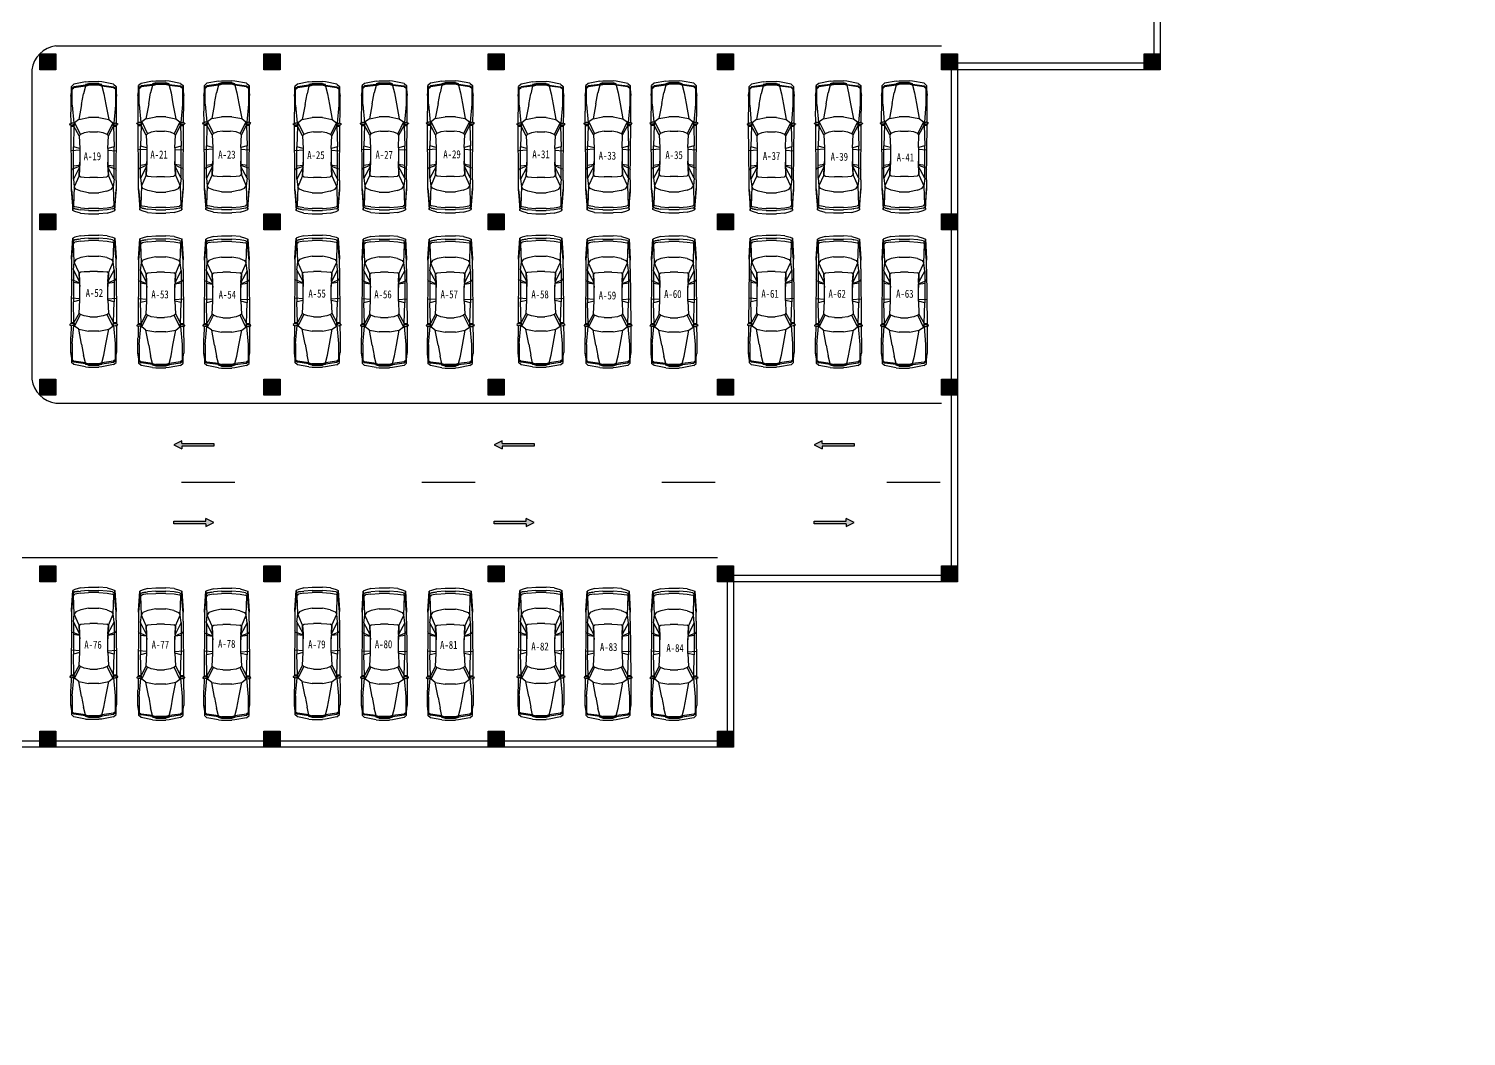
# Model space of a CAD drawing. Extents: x -266505272703 to 7385419, y -354256 to 107640740655.
# Drawn here: x 3509185 to 3563073, y -252008 to -214242 of the extents above; entities that cross this region are included whole.
import ezdxf

# ---------------------------------------------------------------- set-up
doc = ezdxf.new("R2010")
doc.units = 0
doc.header["$LTSCALE"] = 1000
for name, color, linetype in [('jb1', 42, 'Continuous'), ('PUB_TEXT', 7, 'Continuous'), ('QC', 8, 'Continuous'), ('ROOF', 4, 'Continuous'), ('图框', 6, 'Continuous'), ('红线', 1, 'Continuous')]:
    doc.layers.add(name, color=color, linetype=linetype)
doc.styles.get("Standard").update_dxf_attribs({"font": 'rs.shx', "bigfont": 'hztxt.shx'})
doc.styles.add('STYLE2', font='NSimSun.ttf', dxfattribs={"width": 0.8})

# ---------------------------------------------------------------- blocks, each defined once
blk = doc.blocks.new('M_F27')
for p, q in [((-2489, 522), (-2426, 736)), ((-2426, 736), (-2389, 824)), ((-2389, 824), (-1610, 874)), ((-2389, 824), (-1560, 874)), ((-2264, 812), (-2389, 824)), ((-2326, 736), (-2364, 522)), ((-2326, 736), (-2351, 596)), ((-2351, 594), (-2351, 596)), ((-2326, 736), (-2288, 811)), ((-2200, 786), (-2288, 811)), ((-2276, 522), (-2238, 736)), ((-2200, 786), (-2238, 736)), ((-1560, 874), (-2212, 815)), ((-2208, 815), (-2211, 814)), ((-1660, 862), (-2208, 815)), ((-1446, 761), (-2200, 786)), ((-1560, 874), (-1660, 862)), ((-1622, 510), (-1547, 698)), ((-1617, 869), (-1620, 866)), ((-1208, 874), (-1610, 874)), ((-1547, 698), (-1446, 761)), ((-1145, 799), (-1446, 761)), ((-1019, 572), (-1446, 761)), ((-1208, 874), (980, 889)), ((-1145, 799), (-682, 557)), ((-1145, 799), (124, 799)), ((-1019, 572), (-1057, 510)), ((-680, 556), (-1019, 572)), ((-1019, 572), (-479, 547)), ((-743, 849), (-793, 874)), ((-730, 799), (-743, 849)), ((-630, 555), (-730, 799)), ((-642, 799), (-605, 554)), ((-2, 547), (-27, 877)), ((124, 799), (61, 547)), ((61, 547), (564, 572)), ((941, 773), (124, 799)), ((564, 572), (941, 773)), ((564, 572), (614, 522)), ((1079, 748), (614, 522)), ((941, 773), (941, 874)), ((983, 777), (941, 773)), ((941, 773), (987, 765)), ((980, 902), (995, 790)), ((980, 790), (980, 898)), ((995, 790), (980, 790)), ((980, 790), (992, 746)), ((984, 905), (1020, 939)), ((992, 746), (1021, 747)), ((995, 790), (1022, 746)), ((1022, 748), (995, 790)), ((1021, 747), (1022, 748)), ((1053, 768), (1022, 746)), ((1036, 935), (1062, 857)), ((1036, 756), (1079, 748)), ((1051, 889), (1497, 893)), ((1057, 776), (1062, 857)), ((1770, 849), (1058, 784)), ((1204, 585), (1079, 748)), ((1795, 472), (1204, 585)), ((1280, 196), (1204, 585)), ((1506, 899), (2121, 899)), ((2461, 849), (1770, 849)), ((2272, 876), (2121, 899)), ((2272, 876), (2272, 874)), ((2437, 851), (2272, 876)), ((2511, 874), (2287, 874)), ((2398, 849), (2461, 773)), ((2437, 850), (2433, 851)), ((2498, 773), (2436, 849)), ((2511, 874), (2450, 850)), ((2461, 773), (2523, 321)), ((2561, 321), (2498, 773)), ((2599, 773), (2511, 874)), ((2599, 773), (2687, 321)), ((-2489, 522), (-2514, 196)), ((-2514, -206), (-2514, 196)), ((-2364, 522), (-2389, 196)), ((-2389, -206), (-2389, 196)), ((-2301, 196), (-2276, 522)), ((-2301, 196), (-2301, -206)), ((-1622, 510), (-1685, 196)), ((-1685, -206), (-1685, 196)), ((-1082, 145), (-1070, 371)), ((-1082, 145), (-1082, -156)), ((-1070, 371), (-1057, 510)), ((-680, 556), (-630, 555)), ((-605, 554), (-630, 555)), ((-479, 547), (-605, 554)), ((61, 547), (-479, 547)), ((614, 522), (677, 371)), ((677, 371), (714, 145)), ((714, -156), (714, 145)), ((1280, 196), (1280, -206)), ((2222, 397), (1795, 472)), ((2523, 321), (2222, 397)), ((2523, 321), (2586, 321)), ((2523, 321), (2561, 196)), ((2580, 196), (2542, 321)), ((2561, 196), (2561, -206)), ((2611, 196), (2574, 321)), ((2580, 321), (2618, 196)), ((2580, 196), (2580, -206)), ((2611, 196), (2611, -206)), ((2618, -206), (2618, 196)), ((2687, 321), (2699, 196)), ((2699, -206), (2699, 196)), ((-2489, -533), (-2514, -206)), ((-2489, -533), (-2426, -747)), ((-2389, -206), (-2364, -533)), ((-2326, -747), (-2364, -533)), ((-2276, -533), (-2301, -206)), ((-2276, -533), (-2238, -747)), ((-1685, -206), (-1622, -520)), ((-1622, -520), (-1547, -709)), ((-1070, -382), (-1082, -156)), ((-1057, -520), (-1070, -382)), ((-1019, -583), (-1057, -520)), ((-479, -558), (-1019, -583)), ((-1019, -583), (-680, -567)), ((-730, -809), (-630, -566)), ((-680, -567), (-682, -568)), ((-680, -567), (-630, -566)), ((-605, -565), (-642, -809)), ((-630, -566), (-605, -565)), ((-605, -565), (-479, -558)), ((61, -558), (-479, -558)), ((-2, -558), (-27, -884)), ((61, -558), (124, -809)), ((564, -583), (61, -558)), ((614, -533), (564, -583)), ((677, -382), (614, -533)), ((1079, -759), (614, -533)), ((714, -156), (677, -382)), ((1204, -596), (1280, -206)), ((1795, -483), (1204, -596)), ((1795, -483), (2222, -407)), ((2523, -332), (2222, -407)), ((2523, -332), (2461, -784)), ((2561, -332), (2498, -784)), ((2523, -332), (2561, -206)), ((2586, -332), (2523, -332)), ((2580, -206), (2542, -332)), ((2618, -6), (2561, -6)), ((2574, -332), (2611, -206)), ((2618, -206), (2580, -332)), ((2687, -332), (2599, -784)), ((2687, -332), (2699, -206)), ((-2426, -747), (-2389, -835)), ((-2389, -835), (-2264, -823)), ((-1560, -885), (-2389, -835)), ((-1610, -885), (-2389, -835)), ((-2351, -607), (-2351, -605)), ((-2351, -607), (-2326, -747)), ((-2326, -747), (-2288, -822)), ((-2288, -822), (-2200, -797)), ((-2200, -797), (-2238, -747)), ((-2212, -826), (-1560, -885)), ((-2208, -826), (-2211, -825)), ((-1660, -872), (-2208, -826)), ((-1446, -772), (-2200, -797)), ((-1560, -885), (-1660, -872)), ((-1621, -877), (-1617, -880)), ((-1610, -885), (-1208, -885)), ((-1547, -709), (-1446, -772)), ((-1019, -583), (-1446, -772)), ((-1145, -809), (-1446, -772)), ((-1208, -885), (980, -900)), ((-682, -568), (-1145, -809)), ((-1145, -809), (124, -809)), ((-743, -860), (-793, -885)), ((-743, -860), (-730, -809)), ((941, -784), (124, -809)), ((564, -583), (941, -784)), ((987, -776), (941, -784)), ((983, -788), (941, -784)), ((941, -885), (941, -784)), ((992, -757), (980, -800)), ((995, -800), (980, -800)), ((995, -800), (980, -913)), ((980, -909), (980, -800)), ((984, -916), (1020, -950)), ((992, -757), (1021, -758)), ((995, -800), (1022, -757)), ((1022, -758), (995, -800)), ((1021, -758), (1022, -758)), ((1022, -757), (1053, -779)), ((1036, -767), (1079, -759)), ((1036, -946), (1062, -867)), ((1051, -901), (1497, -904)), ((1057, -787), (1062, -867)), ((1770, -860), (1058, -795)), ((1204, -596), (1079, -759)), ((2121, -910), (1506, -910)), ((1770, -860), (2461, -860)), ((2121, -910), (2272, -887)), ((2270, -887), (2121, -910)), ((2437, -861), (2272, -887)), ((2272, -885), (2272, -887)), ((2285, -885), (2511, -885)), ((2398, -860), (2461, -784)), ((2436, -860), (2498, -784)), ((2437, -861), (2436, -860)), ((2450, -861), (2511, -885)), ((2599, -784), (2511, -885))]:
    blk.add_line(p, q)
for centre, start, end in [((990, 898), 132.965, 179.7454), ((1027, 932), 18.1573, 132.965), ((1047, 776), 305.1542, 356.8636), ((990, -909), 180.2546, 227.035), ((1027, -942), 227.035, 341.8427), ((1047, -787), 3.1798, 54.8458)]:
    blk.add_arc(centre, 10, start, end)
at = {"width": 0.8, "flags": 9}
for tag in ['XSIZE', 'YSIZE']:
    blk.add_attdef(tag, (0, 0), '', height=0.5, dxfattribs=at)

msp = doc.modelspace()

# ---------------------------------------------------------------- hatches: boundary and pattern name
at = {"layer": 'jb1', "linetype": 'ByBlock'}
h = msp.add_hatch(color=256, dxfattribs=at)
h.paths.add_polyline_path([(3207028, 61244), (3207028, -349256), (3784028, -349256), (3784028, 61244)], flags=16)
h.paths.add_polyline_path([(3194528, -354256), (3194528, 66244), (3789028, 66244), (3789028, -354256)])
h.paths.add_polyline_path([(3205987, -18360), (3205987, -12971), (3203126, -12971), (3203126, -18360)], flags=24)
h.paths.add_polyline_path([(3201099, -18348), (3201099, -12948), (3198270, -12948), (3198270, -18348)], flags=24)
edge = h.paths.add_edge_path(flags=16)
edge.add_line((3207028, 61244), (3197028, 61244))
edge.add_line((3197028, 61244), (3197028, -23256))
edge.add_line((3197028, -23256), (3207028, -23256))
edge = h.paths.add_edge_path(flags=16)
edge.add_line((3202028, 61244), (3202028, -18256))
h.paths.add_polyline_path([(3201021, -22371), (3201021, -20286), (3198223, -20286), (3198223, -22371)], flags=24)
h.paths.add_polyline_path([(3205457, -22424), (3205457, -20318), (3202722, -20318), (3202722, -22424)], flags=24)
edge = h.paths.add_edge_path(flags=0)
edge.add_line((3197028, -18256), (3207028, -18256))
edge = h.paths.add_edge_path(flags=0)
edge.add_line((3197028, -10756), (3207028, -10756))
edge = h.paths.add_edge_path(flags=0)
edge.add_line((3197028, 744), (3207028, 744))
h.paths.add_polyline_path([(3205940, 8359), (3205940, 13623), (3203017, 13623), (3203017, 8359)], flags=24)
h.paths.add_polyline_path([(3200990, 8419), (3200990, 12965), (3198161, 12965), (3198161, 8419)], flags=24)
edge = h.paths.add_edge_path(flags=0)
edge.add_line((3197028, 8244), (3207028, 8244))
edge = h.paths.add_edge_path(flags=0)
edge.add_line((3197028, 15744), (3207028, 15744))
h.paths.add_polyline_path([(3201180, 34865), (3201180, 40170), (3198382, 40170), (3198382, 34865)], flags=24)
h.paths.add_polyline_path([(3205969, 34786), (3205969, 39997), (3203329, 39997), (3203329, 34786)], flags=24)
edge = h.paths.add_edge_path(flags=0)
edge.add_line((3197028, 27244), (3207028, 27244))
edge = h.paths.add_edge_path(flags=0)
edge.add_line((3197028, 34744), (3207028, 34744))
edge = h.paths.add_edge_path(flags=0)
edge.add_line((3197028, 42244), (3207028, 42244))
edge = h.paths.add_edge_path(flags=0)
edge.add_line((3197028, 53744), (3207028, 53744))
edge = h.paths.add_edge_path(flags=0)
edge.add_line((3504528, -349256), (3504528, -335256))
edge.add_line((3504528, -335256), (3784028, -335256))
edge = h.paths.add_edge_path(flags=0)
edge.add_line((3580028, -344756), (3670028, -344756))
edge = h.paths.add_edge_path(flags=0)
edge.add_line((3580028, -340256), (3670028, -340256))
h.paths.add_polyline_path([(3580921, -339322), (3586279, -339322), (3586279, -336555), (3580921, -336555)], flags=8)
h.paths.add_polyline_path([(3581167, -348327), (3586242, -348327), (3586242, -345529), (3581167, -345529)], flags=8)
edge = h.paths.add_edge_path(flags=0)
edge.add_line((3511834, -341564), (3511834, -341020))
edge = h.paths.add_edge_path(flags=0)
edge.add_line((3518840, -341020), (3518840, -341564))
edge = h.paths.add_edge_path(flags=0)
edge.add_line((3517008, -341564), (3517008, -341020))
edge = h.paths.add_edge_path(flags=0)
edge.add_arc((3515337, -341290), 439, 0, 360)
edge = h.paths.add_edge_path(flags=0)
edge.add_arc((3515337, -341290), 952, 0, 360)
edge = h.paths.add_edge_path(flags=0)
edge.add_line((3513691, -341020), (3513691, -341564))
edge = h.paths.add_edge_path(flags=0)
edge.add_line((3580028, -349256), (3580028, -335256))
h.paths.add_polyline_path([(3528821, -347040), (3562658, -347040), (3562658, -344592), (3528821, -344592)], flags=8)
edge = h.paths.add_edge_path(flags=0)
edge.add_arc((3514570, -346293), 254, 23.8671, 164.0253)
edge = h.paths.add_edge_path(flags=0)
edge.add_line((3514326, -346552), (3514326, -346775))
edge.add_line((3514326, -346775), (3514216, -346775))
edge.add_line((3514216, -346775), (3514216, -346328))
edge = h.paths.add_edge_path(flags=0)
edge.add_line((3514216, -346258), (3514216, -345945))
edge.add_line((3514216, -345945), (3514326, -345945))
edge.add_line((3514326, -345945), (3514326, -346034))
edge = h.paths.add_edge_path(flags=0)
edge.add_line((3513019, -343617), (3515077, -343617))
edge = h.paths.add_edge_path(flags=0)
edge.add_line((3515077, -344162), (3513019, -344162))
edge = h.paths.add_edge_path(flags=0)
edge.add_line((3513019, -341564), (3513019, -343617))
edge = h.paths.add_edge_path(flags=0)
edge.add_line((3512499, -343617), (3512499, -341564))
edge = h.paths.add_edge_path(flags=0)
edge.add_line((3513019, -344830), (3512499, -344830))
h.paths.add_polyline_path([(3512811, -345945), (3512918, -345945), (3512918, -346778), (3512811, -346778)], flags=0)
h.paths.add_polyline_path([(3512802, -345680), (3512915, -345680), (3512915, -345855), (3512802, -345855)], flags=0)
edge = h.paths.add_edge_path(flags=0)
edge.add_line((3512499, -344830), (3512499, -344162))
edge = h.paths.add_edge_path(flags=0)
edge.add_line((3511834, -343617), (3512499, -343617))
edge = h.paths.add_edge_path(flags=0)
edge.add_line((3511834, -344162), (3511834, -343617))
edge = h.paths.add_edge_path(flags=0)
edge.add_line((3512499, -344162), (3511834, -344162))
edge = h.paths.add_edge_path(flags=0)
edge.add_line((3512484, -346058), (3512484, -346775))
edge.add_line((3512484, -346775), (3512370, -346775))
edge.add_line((3512370, -346775), (3512370, -346058))
edge = h.paths.add_edge_path(flags=0)
edge.add_line((3512370, -346058), (3512213, -346058))
edge.add_line((3512213, -346058), (3512213, -345948))
edge.add_line((3512213, -345948), (3512370, -345948))
edge = h.paths.add_edge_path(flags=0)
edge.add_line((3512370, -345948), (3512370, -345683))
edge.add_line((3512370, -345683), (3512484, -345683))
edge.add_line((3512484, -345683), (3512484, -345948))
edge = h.paths.add_edge_path(flags=0)
edge.add_line((3512484, -345948), (3512641, -345948))
edge.add_line((3512641, -345948), (3512641, -346058))
edge.add_line((3512641, -346058), (3512484, -346058))
edge = h.paths.add_edge_path(flags=0)
edge.add_line((3513019, -344162), (3513019, -344830))
edge = h.paths.add_edge_path(flags=0)
edge.add_arc((3514570, -346293), 356, 174.3933, 185.6067)
edge = h.paths.add_edge_path(flags=0)
edge.add_arc((3513552, -346367), 312, 10.9739, 349.0261)
edge = h.paths.add_edge_path(flags=0)
edge.add_line((3513859, -346308), (3513859, -346427))
edge = h.paths.add_edge_path(flags=0)
edge.add_arc((3513552, -346367), 428, 44.2885, 315.7115)
edge = h.paths.add_edge_path(flags=0)
edge.add_line((3513859, -346068), (3513859, -345945))
edge.add_line((3513859, -345945), (3513978, -345945))
edge.add_line((3513978, -345945), (3513978, -346781))
edge.add_line((3513978, -346781), (3513859, -346781))
edge.add_line((3513859, -346781), (3513859, -346666))
edge = h.paths.add_edge_path(flags=0)
edge.add_line((3512499, -341564), (3511834, -341564))
edge = h.paths.add_edge_path(flags=0)
edge.add_line((3513691, -341564), (3513019, -341564))
edge = h.paths.add_edge_path(flags=0)
edge.add_line((3518197, -341564), (3518197, -343617))
edge = h.paths.add_edge_path(flags=0)
edge.add_line((3517677, -343617), (3517677, -341564))
edge = h.paths.add_edge_path(flags=0)
edge.add_line((3518865, -344162), (3518197, -344162))
edge = h.paths.add_edge_path(flags=0)
edge.add_line((3518197, -343617), (3518865, -343617))
edge = h.paths.add_edge_path(flags=0)
edge.add_line((3518197, -344162), (3518197, -344830))
edge = h.paths.add_edge_path(flags=0)
edge.add_line((3518865, -343617), (3518865, -344162))
edge = h.paths.add_edge_path(flags=0)
edge.add_line((3515597, -342974), (3515597, -343617))
edge = h.paths.add_edge_path(flags=0)
edge.add_line((3515077, -342974), (3515597, -342974))
edge = h.paths.add_edge_path(flags=0)
edge.add_line((3515077, -343617), (3515077, -342974))
edge = h.paths.add_edge_path(flags=0)
edge.add_line((3515597, -343617), (3517677, -343617))
edge = h.paths.add_edge_path(flags=0)
edge.add_line((3517677, -344830), (3517677, -344162))
edge = h.paths.add_edge_path(flags=0)
edge.add_line((3517677, -344162), (3515597, -344162))
edge = h.paths.add_edge_path(flags=0)
edge.add_line((3515077, -344805), (3515077, -344162))
edge = h.paths.add_edge_path(flags=0)
edge.add_line((3515597, -344805), (3515077, -344805))
edge = h.paths.add_edge_path(flags=0)
edge.add_line((3515597, -344162), (3515597, -344805))
edge = h.paths.add_edge_path(flags=0)
edge.add_line((3518197, -344830), (3517677, -344830))
edge = h.paths.add_edge_path(flags=0)
edge.add_arc((3518301, -346289), 254, 23.8671, 164.0253)
edge = h.paths.add_edge_path(flags=0)
edge.add_line((3518057, -346219), (3518057, -346359))
edge = h.paths.add_edge_path(flags=0)
edge.add_line((3518057, -346359), (3518057, -346548))
edge = h.paths.add_edge_path(flags=0)
edge.add_line((3518057, -346548), (3518057, -346771))
edge.add_line((3518057, -346771), (3517947, -346771))
edge.add_line((3517947, -346771), (3517947, -346324))
edge = h.paths.add_edge_path(flags=0)
edge.add_arc((3518301, -346289), 356, 174.3933, 185.6067)
edge = h.paths.add_edge_path(flags=0)
edge.add_line((3517947, -346255), (3517947, -345941))
edge.add_line((3517947, -345941), (3518057, -345941))
edge.add_line((3518057, -345941), (3518057, -346030))
edge = h.paths.add_edge_path(flags=0)
edge.add_arc((3518301, -346289), 356, 11.9054, 133.2969)
edge = h.paths.add_edge_path(flags=0)
edge.add_line((3518649, -346216), (3518649, -346771))
edge.add_line((3518649, -346771), (3518533, -346771))
edge.add_line((3518533, -346771), (3518533, -346559))
edge = h.paths.add_edge_path(flags=0)
edge.add_line((3518533, -346392), (3518533, -346559))
edge = h.paths.add_edge_path(flags=0)
edge.add_line((3518533, -346392), (3518533, -346187))
edge = h.paths.add_edge_path(flags=0)
edge.add_arc((3517283, -346363), 312, 10.9739, 349.0261)
edge = h.paths.add_edge_path(flags=0)
edge.add_line((3517590, -346304), (3517590, -346423))
edge = h.paths.add_edge_path(flags=0)
edge.add_arc((3517283, -346363), 428, 44.2885, 315.7115)
edge = h.paths.add_edge_path(flags=0)
edge.add_line((3517590, -346064), (3517590, -345941))
edge.add_line((3517590, -345941), (3517709, -345941))
edge.add_line((3517709, -345941), (3517709, -346777))
edge.add_line((3517709, -346777), (3517590, -346777))
edge.add_line((3517590, -346777), (3517590, -346663))
edge = h.paths.add_edge_path(flags=0)
edge.add_line((3516060, -346333), (3516060, -346166))
edge = h.paths.add_edge_path(flags=0)
edge.add_line((3516060, -346333), (3516060, -346538))
edge = h.paths.add_edge_path(flags=0)
edge.add_arc((3516292, -346436), 254, 203.8671, 344.0253)
edge = h.paths.add_edge_path(flags=0)
edge.add_line((3516537, -346505), (3516537, -346366))
edge = h.paths.add_edge_path(flags=0)
edge.add_line((3516537, -346366), (3516537, -346176))
edge = h.paths.add_edge_path(flags=0)
edge.add_line((3516537, -346176), (3516537, -345954))
edge.add_line((3516537, -345954), (3516647, -345954))
edge.add_line((3516647, -345954), (3516647, -346401))
edge = h.paths.add_edge_path(flags=0)
edge.add_arc((3516292, -346436), 356, 354.3933, 365.6067)
edge = h.paths.add_edge_path(flags=0)
edge.add_line((3516647, -346470), (3516647, -346784))
edge.add_line((3516647, -346784), (3516537, -346784))
edge.add_line((3516537, -346784), (3516537, -346695))
edge = h.paths.add_edge_path(flags=0)
edge.add_arc((3516292, -346436), 356, 191.9054, 313.2969)
edge = h.paths.add_edge_path(flags=0)
edge.add_line((3515944, -346509), (3515944, -345954))
edge.add_line((3515944, -345954), (3516060, -345954))
edge.add_line((3516060, -345954), (3516060, -346166))
h.paths.add_polyline_path([(3515258, -347039), (3515371, -346773), (3515050, -345951), (3515179, -345951), (3515429, -346606), (3515696, -345947), (3515822, -345947), (3515379, -347039)], flags=0)
edge = h.paths.add_edge_path(flags=0)
edge.add_line((3514326, -346223), (3514326, -346363))
edge = h.paths.add_edge_path(flags=0)
edge.add_line((3514326, -346363), (3514326, -346552))
edge = h.paths.add_edge_path(flags=0)
edge.add_arc((3514570, -346293), 356, 11.9054, 133.2969)
edge = h.paths.add_edge_path(flags=0)
edge.add_line((3514918, -346220), (3514918, -346775))
edge.add_line((3514918, -346775), (3514802, -346775))
edge.add_line((3514802, -346775), (3514802, -346563))
edge = h.paths.add_edge_path(flags=0)
edge.add_line((3514802, -346396), (3514802, -346563))
edge = h.paths.add_edge_path(flags=0)
edge.add_line((3514802, -346396), (3514802, -346190))
edge = h.paths.add_edge_path(flags=0)
edge.add_line((3518840, -341564), (3518197, -341564))
edge = h.paths.add_edge_path(flags=0)
edge.add_line((3517677, -341564), (3517008, -341564))
h.paths.add_polyline_path([(3580874, -344098), (3586179, -344098), (3586179, -341300), (3580874, -341300)], flags=8)
edge = h.paths.add_edge_path(flags=0)
edge.add_line((3515077, -338991), (3513019, -338991))
edge = h.paths.add_edge_path(flags=0)
edge.add_line((3513019, -338447), (3515077, -338447))
edge = h.paths.add_edge_path(flags=0)
edge.add_line((3512499, -337779), (3513019, -337779))
edge = h.paths.add_edge_path(flags=0)
edge.add_line((3511834, -338447), (3512499, -338447))
edge = h.paths.add_edge_path(flags=0)
edge.add_line((3511834, -338991), (3511834, -338447))
edge = h.paths.add_edge_path(flags=0)
edge.add_line((3512499, -338991), (3511834, -338991))
edge = h.paths.add_edge_path(flags=0)
edge.add_line((3512499, -338447), (3512499, -337779))
edge = h.paths.add_edge_path(flags=0)
edge.add_line((3511834, -341020), (3512499, -341020))
edge = h.paths.add_edge_path(flags=0)
edge.add_line((3512499, -341020), (3512499, -338991))
edge = h.paths.add_edge_path(flags=0)
edge.add_line((3513019, -337779), (3513019, -338447))
edge = h.paths.add_edge_path(flags=0)
edge.add_line((3513019, -341020), (3513691, -341020))
edge = h.paths.add_edge_path(flags=0)
edge.add_line((3513019, -338991), (3513019, -341020))
edge = h.paths.add_edge_path(flags=0)
edge.add_line((3518865, -338991), (3518197, -338991))
edge = h.paths.add_edge_path(flags=0)
edge.add_line((3518197, -338447), (3518865, -338447))
edge = h.paths.add_edge_path(flags=0)
edge.add_line((3518197, -337779), (3518197, -338447))
edge = h.paths.add_edge_path(flags=0)
edge.add_line((3518865, -338447), (3518865, -338991))
edge = h.paths.add_edge_path(flags=0)
edge.add_line((3517677, -338991), (3515622, -338991))
edge = h.paths.add_edge_path(flags=0)
edge.add_line((3515077, -339634), (3515077, -338991))
edge = h.paths.add_edge_path(flags=0)
edge.add_line((3515622, -339634), (3515077, -339634))
edge = h.paths.add_edge_path(flags=0)
edge.add_line((3515622, -338991), (3515622, -339634))
edge = h.paths.add_edge_path(flags=0)
edge.add_line((3515622, -337804), (3515622, -338447))
edge = h.paths.add_edge_path(flags=0)
edge.add_line((3515077, -337804), (3515622, -337804))
edge = h.paths.add_edge_path(flags=0)
edge.add_line((3515077, -338447), (3515077, -337804))
edge = h.paths.add_edge_path(flags=0)
edge.add_line((3515622, -338447), (3517677, -338447))
edge = h.paths.add_edge_path(flags=0)
edge.add_line((3517677, -338447), (3517677, -337779))
edge = h.paths.add_edge_path(flags=0)
edge.add_line((3517677, -337779), (3518197, -337779))
edge = h.paths.add_edge_path(flags=0)
edge.add_line((3518197, -341020), (3518840, -341020))
edge = h.paths.add_edge_path(flags=0)
edge.add_line((3517008, -341020), (3517677, -341020))
edge = h.paths.add_edge_path(flags=0)
edge.add_line((3517677, -341020), (3517677, -338991))
edge = h.paths.add_edge_path(flags=0)
edge.add_line((3518197, -338991), (3518197, -341020))
h.paths.add_polyline_path([(3748525, -351778), (3760192, -351778), (3760192, -349903), (3748525, -349903)], flags=24)
edge = h.paths.add_edge_path(flags=0)
edge.add_line((3710028, -342256), (3784028, -342256))
edge = h.paths.add_edge_path(flags=0)
edge.add_line((3601028, -335256), (3601028, -349256))
edge = h.paths.add_edge_path(flags=0)
edge.add_line((3589528, -335256), (3589528, -349256))
edge = h.paths.add_edge_path(flags=0)
edge.add_line((3612528, -335256), (3612528, -349256))
edge = h.paths.add_edge_path(flags=0)
edge.add_line((3624028, -335256), (3624028, -349256))
edge = h.paths.add_edge_path(flags=0)
edge.add_line((3647028, -335256), (3647028, -349256))
edge = h.paths.add_edge_path(flags=0)
edge.add_line((3635528, -335256), (3635528, -349256))
edge = h.paths.add_edge_path(flags=0)
edge.add_line((3658528, -335256), (3658528, -349256))
edge = h.paths.add_edge_path(flags=0)
edge.add_line((3670028, -335256), (3670028, -349256))
h.paths.add_polyline_path([(3711053, -341578), (3716432, -341578), (3716432, -338749), (3711053, -338749)], flags=8)
edge = h.paths.add_edge_path(flags=0)
edge.add_line((3710028, -335256), (3710028, -349256))
edge = h.paths.add_edge_path(flags=0)
edge.add_line((3720028, -335256), (3720028, -349256))
h.paths.add_polyline_path([(3711079, -345640), (3716406, -345640), (3716406, -342968), (3711079, -342968)], flags=8)
h.paths.add_polyline_path([(3711053, -348311), (3716432, -348311), (3716432, -345482), (3711053, -345482)], flags=8)
h.paths.add_polyline_path([(3624911, -339311), (3632210, -339311), (3632210, -336482), (3624911, -336482)], flags=8)
h.paths.add_polyline_path([(3602005, -339364), (3609221, -339364), (3609221, -336472), (3602005, -336472)], flags=8)
h.paths.add_polyline_path([(3590516, -339353), (3597689, -339353), (3597689, -336524), (3590516, -336524)], flags=8)
h.paths.add_polyline_path([(3613157, -339384), (3619486, -339384), (3619486, -336493), (3613157, -336493)], flags=8)
h.paths.add_polyline_path([(3647932, -339290), (3655148, -339290), (3655148, -336587), (3647932, -336587)], flags=8)
h.paths.add_polyline_path([(3636077, -339384), (3642406, -339384), (3642406, -336493), (3636077, -336493)], flags=8)
h.paths.add_polyline_path([(3659500, -339327), (3666558, -339327), (3666558, -336529), (3659500, -336529)], flags=8)
h.paths.add_polyline_path([(3711074, -338940), (3716222, -338940), (3716222, -336236), (3711074, -336236)], flags=8)
edge = h.paths.add_edge_path(flags=0)
edge.add_line((3760028, -335256), (3760028, -349256))
edge = h.paths.add_edge_path(flags=0)
edge.add_line((3770028, -335256), (3770028, -349256))
h.paths.add_polyline_path([(3761611, -342149), (3766706, -342149), (3766706, -339414), (3761611, -339414)], flags=8)
h.paths.add_polyline_path([(3768122, -351862), (3777724, -351862), (3777724, -349980), (3768122, -349980)], flags=24)
edge = h.paths.add_edge_path(flags=0)
edge.add_line((3760028, -345756), (3784028, -345756))
h.paths.add_polyline_path([(3761437, -348959), (3766512, -348959), (3766512, -346162), (3761437, -346162)], flags=8)
h.paths.add_polyline_path([(3761482, -345773), (3766693, -345773), (3766693, -342881), (3761482, -342881)], flags=8)
edge = h.paths.add_edge_path(flags=0)
edge.add_line((3760028, -338756), (3784028, -338756))
h.paths.add_polyline_path([(3761355, -338711), (3766723, -338711), (3766723, -335787), (3761355, -335787)], flags=8)
h.paths.add_polyline_path([(3732909, -341175), (3744153, -341175), (3744153, -336791), (3732909, -336791)], flags=8)
h.paths.add_polyline_path([(3774282, -341950), (3776471, -341950), (3776471, -339865), (3774282, -339865)], flags=8)
h.paths.add_polyline_path([(3681133, -345871), (3701185, -345871), (3701185, -340511), (3681133, -340511)], flags=8)
h.paths.add_polyline_path([(3444535, -317388), (3497618, -317388), (3497618, -307471), (3444535, -307471)], flags=8)
for points in [[(3509603, -215778), (3510205, -215778), (3510205, -215177), (3509603, -215177)], [(3518003, -215778), (3518605, -215778), (3518605, -215177), (3518003, -215177)], [(3526404, -215778), (3527005, -215778), (3527005, -215177), (3526404, -215177)], [(3535004, -215777), (3535605, -215777), (3535605, -215177), (3535004, -215177)], [(3543404, -215777), (3544005, -215777), (3544005, -215177), (3543404, -215177)], [(3551003, -215777), (3551604, -215777), (3551604, -215177), (3551003, -215177)], [(3509603, -221778), (3510205, -221778), (3510205, -221177), (3509603, -221177)], [(3518003, -221778), (3518605, -221778), (3518605, -221177), (3518003, -221177)], [(3526404, -221778), (3527005, -221778), (3527005, -221177), (3526404, -221177)], [(3535004, -221777), (3535605, -221777), (3535605, -221177), (3535004, -221177)], [(3543404, -221777), (3544005, -221777), (3544005, -221177), (3543404, -221177)], [(3509604, -227978), (3510205, -227978), (3510205, -227377), (3509604, -227377)], [(3518004, -227978), (3518605, -227978), (3518605, -227377), (3518004, -227377)], [(3526404, -227978), (3527005, -227978), (3527005, -227377), (3526404, -227377)], [(3535004, -227977), (3535605, -227977), (3535605, -227377), (3535004, -227377)], [(3543404, -227977), (3544005, -227977), (3544005, -227377), (3543404, -227377)], [(3509604, -234978), (3510205, -234978), (3510205, -234377), (3509604, -234377)], [(3518004, -234978), (3518605, -234978), (3518605, -234377), (3518004, -234377)], [(3526404, -234978), (3527005, -234978), (3527005, -234377), (3526404, -234377)], [(3535004, -234977), (3535605, -234977), (3535605, -234377), (3535004, -234377)], [(3543404, -234977), (3544005, -234977), (3544005, -234377), (3543404, -234377)], [(3509604, -241178), (3510205, -241178), (3510205, -240577), (3509604, -240577)], [(3518004, -241178), (3518605, -241178), (3518605, -240577), (3518004, -240577)], [(3526404, -241178), (3527005, -241178), (3527005, -240577), (3526404, -240577)], [(3535004, -241177), (3535605, -241177), (3535605, -240577), (3535004, -240577)]]:
    msp.add_hatch(color=256, dxfattribs=at).paths.add_polyline_path(points)
at = {"layer": '图框', "linetype": 'ByBlock'}
for points in [[(3514927, -229788), (3514927, -229688), (3514627, -229838), (3514927, -229988), (3514927, -229888), (3516127, -229888), (3516127, -229788)], [(3526927, -229788), (3526927, -229688), (3526627, -229838), (3526927, -229988), (3526927, -229888), (3528127, -229888), (3528127, -229788)], [(3538927, -229788), (3538927, -229688), (3538627, -229838), (3538927, -229988), (3538927, -229888), (3540127, -229888), (3540127, -229788)], [(3515827, -232796), (3515827, -232896), (3516127, -232746), (3515827, -232596), (3515827, -232696), (3514627, -232696), (3514627, -232796)], [(3527827, -232796), (3527827, -232896), (3528127, -232746), (3527827, -232596), (3527827, -232696), (3526627, -232696), (3526627, -232796)], [(3539827, -232796), (3539827, -232896), (3540127, -232746), (3539827, -232596), (3539827, -232696), (3538627, -232696), (3538627, -232796)]]:
    msp.add_hatch(color=256, dxfattribs=at).paths.add_polyline_path(points)

# ---------------------------------------------------------------- linework, layer by layer
at = {"layer": 'jb1', "linetype": 'ByBlock'}
for p, q in [((3551364, -208777), (3551364, -215177)), ((3551604, -208777), (3551604, -215177)), ((3551003, -215537), (3544005, -215537)), ((3543765, -215777), (3543765, -221177)), ((3551003, -215777), (3544005, -215777)), ((3544005, -215777), (3544005, -221177)), ((3543765, -221177), (3543766, -234377)), ((3544005, -221177), (3544005, -234377)), ((3543404, -234737), (3535605, -234737)), ((3535365, -234977), (3535365, -240577)), ((3543404, -234977), (3535605, -234977)), ((3535605, -234977), (3535605, -240577)), ((3535004, -241177), (3477405, -241178)), ((3501605, -240938), (3510205, -240938)), ((3510205, -240938), (3518605, -240938)), ((3518605, -240938), (3527005, -240938)), ((3527005, -240938), (3535004, -240938))]:
    msp.add_line(p, q, dxfattribs=at)
for points in [[(3509603, -215177), (3510205, -215177), (3510205, -215778), (3509603, -215778)], [(3509603, -215177), (3510205, -215177), (3510205, -215778), (3509603, -215778)], [(3518003, -215177), (3518605, -215177), (3518605, -215778), (3518003, -215778)], [(3518003, -215177), (3518605, -215177), (3518605, -215778), (3518003, -215778)], [(3526404, -215177), (3527005, -215177), (3527005, -215778), (3526404, -215778)], [(3526404, -215177), (3527005, -215177), (3527005, -215778), (3526404, -215778)], [(3535004, -215177), (3535605, -215177), (3535605, -215777), (3535004, -215777)], [(3535004, -215177), (3535605, -215177), (3535605, -215777), (3535004, -215777)], [(3543404, -215177), (3544005, -215177), (3544005, -215777), (3543404, -215777)], [(3543404, -215177), (3544005, -215177), (3544005, -215777), (3543404, -215777)], [(3551003, -215177), (3551604, -215177), (3551604, -215777), (3551003, -215777)], [(3551003, -215177), (3551604, -215177), (3551604, -215777), (3551003, -215777)], [(3509603, -221177), (3510205, -221177), (3510205, -221778), (3509603, -221778)], [(3509603, -221177), (3510205, -221177), (3510205, -221778), (3509603, -221778)], [(3518003, -221177), (3518605, -221177), (3518605, -221778), (3518003, -221778)], [(3518003, -221177), (3518605, -221177), (3518605, -221778), (3518003, -221778)], [(3526404, -221177), (3527005, -221177), (3527005, -221778), (3526404, -221778)], [(3526404, -221177), (3527005, -221177), (3527005, -221778), (3526404, -221778)], [(3535004, -221177), (3535605, -221177), (3535605, -221777), (3535004, -221777)], [(3535004, -221177), (3535605, -221177), (3535605, -221777), (3535004, -221777)], [(3543404, -221177), (3544005, -221177), (3544005, -221777), (3543404, -221777)], [(3543404, -221177), (3544005, -221177), (3544005, -221777), (3543404, -221777)], [(3509604, -227377), (3510205, -227377), (3510205, -227978), (3509604, -227978)], [(3509604, -227377), (3510205, -227377), (3510205, -227978), (3509604, -227978)], [(3518004, -227377), (3518605, -227377), (3518605, -227978), (3518004, -227978)], [(3518004, -227377), (3518605, -227377), (3518605, -227978), (3518004, -227978)], [(3526404, -227377), (3527005, -227377), (3527005, -227978), (3526404, -227978)], [(3526404, -227377), (3527005, -227377), (3527005, -227978), (3526404, -227978)], [(3535004, -227377), (3535605, -227377), (3535605, -227977), (3535004, -227977)], [(3535004, -227377), (3535605, -227377), (3535605, -227977), (3535004, -227977)], [(3543404, -227377), (3544005, -227377), (3544005, -227977), (3543404, -227977)], [(3543404, -227377), (3544005, -227377), (3544005, -227977), (3543404, -227977)], [(3509604, -234377), (3510205, -234377), (3510205, -234978), (3509604, -234978)], [(3509604, -234377), (3510205, -234377), (3510205, -234978), (3509604, -234978)], [(3518004, -234377), (3518605, -234377), (3518605, -234978), (3518004, -234978)], [(3518004, -234377), (3518605, -234377), (3518605, -234978), (3518004, -234978)], [(3526404, -234377), (3527005, -234377), (3527005, -234978), (3526404, -234978)], [(3526404, -234377), (3527005, -234377), (3527005, -234978), (3526404, -234978)], [(3535004, -234377), (3535605, -234377), (3535605, -234977), (3535004, -234977)], [(3535004, -234377), (3535605, -234377), (3535605, -234977), (3535004, -234977)], [(3543404, -234377), (3544005, -234377), (3544005, -234977), (3543404, -234977)], [(3543404, -234377), (3544005, -234377), (3544005, -234977), (3543404, -234977)], [(3509604, -240577), (3510205, -240577), (3510205, -241178), (3509604, -241178)], [(3509604, -240577), (3510205, -240577), (3510205, -241178), (3509604, -241178)], [(3518004, -240577), (3518605, -240577), (3518605, -241178), (3518004, -241178)], [(3518004, -240577), (3518605, -240577), (3518605, -241178), (3518004, -241178)], [(3526404, -240577), (3527005, -240577), (3527005, -241178), (3526404, -241178)], [(3526404, -240577), (3527005, -240577), (3527005, -241178), (3526404, -241178)], [(3535004, -240577), (3535605, -240577), (3535605, -241177), (3535004, -241177)], [(3535004, -240577), (3535605, -240577), (3535605, -241177), (3535004, -241177)]]:
    msp.add_lwpolyline(points, close=True, dxfattribs=at)
at = {"layer": 'ROOF', "linetype": 'ByBlock'}
msp.add_line((3544005, -215177), (3544005, -228177), dxfattribs=at)
at = {"layer": '图框', "linetype": 'ByBlock'}
for p, q in [((3514927, -229688), (3514627, -229838)), ((3514627, -229838), (3514927, -229988)), ((3514927, -229788), (3514927, -229688)), ((3514927, -229788), (3516127, -229788)), ((3516127, -229888), (3514927, -229888)), ((3514927, -229888), (3514927, -229988)), ((3516127, -229788), (3516127, -229888)), ((3526927, -229688), (3526627, -229838)), ((3526627, -229838), (3526927, -229988)), ((3526927, -229788), (3526927, -229688)), ((3526927, -229788), (3528127, -229788)), ((3528127, -229888), (3526927, -229888)), ((3526927, -229888), (3526927, -229988)), ((3528127, -229788), (3528127, -229888)), ((3538927, -229688), (3538627, -229838)), ((3538627, -229838), (3538927, -229988)), ((3538927, -229788), (3538927, -229688)), ((3538927, -229788), (3540127, -229788)), ((3540127, -229888), (3538927, -229888)), ((3538927, -229888), (3538927, -229988)), ((3540127, -229788), (3540127, -229888)), ((3514627, -232696), (3515827, -232696)), ((3514627, -232796), (3514627, -232696)), ((3515827, -232696), (3515827, -232596)), ((3516127, -232746), (3515827, -232596)), ((3515827, -232896), (3516127, -232746)), ((3526627, -232696), (3527827, -232696)), ((3526627, -232796), (3526627, -232696)), ((3527827, -232696), (3527827, -232596)), ((3528127, -232746), (3527827, -232596)), ((3527827, -232896), (3528127, -232746)), ((3538627, -232696), (3539827, -232696)), ((3538627, -232796), (3538627, -232696)), ((3539827, -232696), (3539827, -232596)), ((3540127, -232746), (3539827, -232596)), ((3539827, -232896), (3540127, -232746)), ((3515827, -232796), (3514627, -232796)), ((3515827, -232796), (3515827, -232896)), ((3527827, -232796), (3526627, -232796)), ((3527827, -232796), (3527827, -232896)), ((3539827, -232796), (3538627, -232796)), ((3539827, -232796), (3539827, -232896))]:
    msp.add_line(p, q, dxfattribs=at)
at = {"layer": '红线', "linetype": 'ByBlock'}
for p, q in [((3510205, -214877), (3543404, -214877)), ((3509303, -215778), (3509304, -227377)), ((3510205, -228278), (3543404, -228277)), ((3516916, -231248), (3514916, -231248)), ((3525916, -231248), (3523916, -231248)), ((3534916, -231248), (3532916, -231248)), ((3543349, -231248), (3541349, -231248)), ((3535004, -234077), (3477404, -234078))]:
    msp.add_line(p, q, dxfattribs=at)
for centre, start, end in [((3510353, -215927), 98.0327, 171.9311), ((3510353, -227228), 188.0688, 261.9674)]:
    msp.add_arc(centre, 1060, start, end, dxfattribs=at)

# ---------------------------------------------------------------- block references
at = {"layer": 'QC', "yscale": 0.9500000001862645, "zscale": 0.95, "rotation": 270}
for p, xscale in [((3511626, -218789), -0.9500000001862645), ((3514141, -218761), -0.9500000001862645), ((3516612, -218754), -0.9500000001862645), ((3520006, -218789), -0.9500000001862645), ((3522521, -218761), -0.9500000001862645), ((3524992, -218754), -0.9500000001862645), ((3528391, -218788), -0.9500000001862645), ((3530906, -218760), -0.9500000001862645), ((3533377, -218754), -0.9500000001862645), ((3537028, -218788), -0.9500000001862645), ((3539543, -218760), -0.9500000001862645), ((3542014, -218754), -0.9500000001862645), ((3511626, -224364), 0.9500000001862645), ((3514141, -224392), 0.9500000001862645), ((3516612, -224399), 0.9500000001862645), ((3520006, -224365), 0.9500000001862645), ((3522521, -224393), 0.9500000001862645), ((3524992, -224399), 0.9500000001862645), ((3528391, -224365), 0.9500000001862645), ((3530906, -224393), 0.9500000001862645), ((3533377, -224399), 0.9500000001862645), ((3537028, -224365), 0.9500000001862645), ((3539543, -224393), 0.9500000001862645), ((3542014, -224399), 0.9500000001862645), ((3511626, -237564), 0.9500000001862645), ((3514141, -237592), 0.9500000001862645), ((3516612, -237599), 0.9500000001862645), ((3520006, -237565), 0.9500000001862645), ((3522521, -237593), 0.9500000001862645), ((3524992, -237599), 0.9500000001862645), ((3528391, -237565), 0.9500000001862645), ((3530906, -237593), 0.9500000001862645), ((3533377, -237599), 0.9500000001862645)]:
    msp.add_blockref('M_F27', p, dxfattribs=dict(at, xscale=xscale))

# ---------------------------------------------------------------- texts
at = {"layer": 'PUB_TEXT', "style": 'STYLE2', "width": 0.8}
for s, p in [('A-19', (3511244, -219170)), ('A-21', (3513745, -219107)), ('A-23', (3516287, -219107)), ('A-25', (3519624, -219128)), ('A-27', (3522183, -219118)), ('A-29', (3524726, -219097)), ('A-31', (3528063, -219097)), ('A-33', (3530550, -219150)), ('A-35', (3533051, -219128)), ('A-37', (3536705, -219160)), ('A-39', (3539245, -219192)), ('A-41', (3541723, -219213)), ('A-52', (3511319, -224295)), ('A-53', (3513780, -224349)), ('A-54', (3516304, -224358)), ('A-55', (3519668, -224319)), ('A-56', (3522138, -224347)), ('A-57', (3524622, -224347)), ('A-58', (3528027, -224347)), ('A-59', (3530552, -224388)), ('A-60', (3533004, -224336)), ('A-61', (3536649, -224326)), ('A-62', (3539164, -224326)), ('A-63', (3541700, -224326)), ('A-76', (3511268, -237483)), ('A-77', (3513792, -237483)), ('A-78', (3516280, -237448)), ('A-79', (3519658, -237469)), ('A-80', (3522160, -237462)), ('A-81', (3524605, -237487)), ('A-82', (3528024, -237547)), ('A-83', (3530599, -237568)), ('A-84', (3533088, -237607))]:
    msp.add_text(s, height=300, dxfattribs=at).set_placement(p)

doc.saveas('drawing.dxf')
